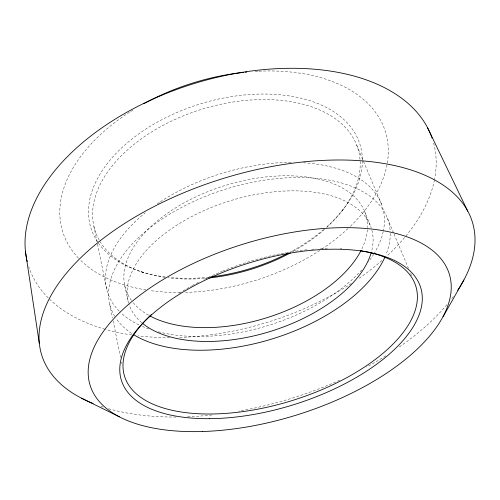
<?xml version="1.0" encoding="UTF-8"?>
<svg xmlns="http://www.w3.org/2000/svg" width="500" height="500" viewBox="0 0 500 500"><rect width="100%" height="100%" fill="white"/><g stroke="black" fill="none" stroke-linecap="round" stroke-linejoin="round"><path stroke-width="0.38" stroke-dasharray="2.5 1.88" d="M341.806 211.2L343.469 209.031M140.944 271.656L143.537 272.512M356.706 145.244L381.463 204.119M387.406 218.256L393.731 233.306M394.031 234.019L408.494 268.412M410.6 273.425L411.506 275.575M364.456 211.112L370.213 225.287M124.637 285.269L127.881 300.219M93.919 226.519L97.338 243.306M97.494 244.069L106.662 289.1M109.719 304.125L112.513 317.831M113.131 320.875L120.575 357.431M121.506 362L121.812 363.519M453.319 296.562A225.369 115.119 -17.2 0 1 450.662 300.056M446.912 304.681A225.369 115.119 -17.2 0 1 399.025 347.194M385.788 355.875A225.369 115.119 -17.2 0 1 366.45 367.081M339.706 380.219A225.369 115.119 -17.2 0 1 238.487 411.225M211.969 414.988A225.369 115.119 -17.2 0 1 186.619 416.825M176.056 417.044A225.369 115.119 -17.2 0 1 108.056 408.581M103.088 407.069A225.369 115.119 -17.2 0 1 100.994 406.381M99.162 239.95A137.662 83.731 -17.2 0 1 202.1 109.162A137.662 83.731 -17.2 0 1 360.05 159.969M360.138 161.35A137.662 83.731 -17.2 0 1 326.719 227.438M324.581 229.363A137.662 83.731 -17.2 0 1 292.587 251.706M208.606 278.006A137.662 83.731 -17.2 0 1 168.031 277.775M165.175 277.394A137.662 83.731 -17.2 0 1 100.206 241.737M303.469 162.769A143.919 79.525 -17.2 0 1 383.481 230.194M383.2 231.544A143.919 79.525 -17.2 0 1 374.038 253.631M373.675 254.231A143.919 79.525 -17.2 0 1 368.425 261.887M361.763 269.938A143.919 79.525 -17.2 0 1 157.963 331.712M148.744 328.906A143.919 79.525 -17.2 0 1 142.1 326.312M138.938 324.869A143.919 79.525 -17.2 0 1 120.756 312.7M119.206 311.188A143.919 79.525 -17.2 0 1 145.162 212.894M157.325 203.856A143.919 79.525 -17.2 0 1 159.794 202.194M160.419 201.781A143.919 79.525 -17.2 0 1 292.844 162.4M97.6 241.912A140.875 86.062 -17.2 0 1 199.919 104A140.875 86.062 -17.2 0 1 362.394 160.019M362.394 160.731A140.875 86.062 -17.2 0 1 325.844 227.619M323.606 229.562A140.875 86.062 -17.2 0 1 290.512 251.906M208.894 277.144A140.875 86.062 -17.2 0 1 169.688 277.462M165.269 276.956A140.875 86.062 -17.2 0 1 98 242.5M433.6 143.062A211.694 124.862 -17.2 0 1 434.644 178.975M434.5 179.731A211.694 124.862 -17.2 0 1 405.112 236.938M404.625 237.525A211.694 124.862 -17.2 0 1 386.881 256.062M381.881 260.556A211.694 124.862 -17.2 0 1 358.3 278.85M351.356 283.5A211.694 124.862 -17.2 0 1 178.731 337.488M169.731 337.638A211.694 124.862 -17.2 0 1 138.363 335.85M131.7 334.963A211.694 124.862 -17.2 0 1 105.838 329.475M105.106 329.269A211.694 124.862 -17.2 0 1 28.731 266.7M258.956 71.2A168.925 103.544 -17.2 0 1 387.125 164.194M386.994 164.887A168.925 103.544 -17.2 0 1 348.537 228.038M347.969 228.575A168.925 103.544 -17.2 0 1 322.344 248.756M319.812 250.431A168.925 103.544 -17.2 0 1 185.413 292.419M180.094 292.512A168.925 103.544 -17.2 0 1 149.85 290.544M145.981 289.95A168.925 103.544 -17.2 0 1 79.575 259.306M78.487 258.188A168.925 103.544 -17.2 0 1 130.075 111.888M130.712 111.487A168.925 103.544 -17.2 0 1 133.269 109.887M255.175 71.4A168.925 103.544 -17.2 0 1 258.2 71.237M114.763 316.375A145.425 78.412 -17.2 0 1 226.156 189A145.425 78.412 -17.2 0 1 390.188 231.213M390.262 233.438A145.425 78.412 -17.2 0 1 385.919 254.756M131.613 333.381A145.425 78.412 -17.2 0 1 115.962 318.256M179.275 293.263A152.431 72.706 -17.2 0 1 191.637 285.925M192.294 285.556A152.431 72.706 -17.2 0 1 199.713 281.613M204.375 279.275A152.431 72.706 -17.2 0 1 211.669 275.837M212.338 275.531A152.431 72.706 -17.2 0 1 221.906 271.406M222.6 271.125A152.431 72.706 -17.2 0 1 286.294 252.662M287.025 252.537A152.431 72.706 -17.2 0 1 308.512 249.619M311.512 249.35A152.431 72.706 -17.2 0 1 315.975 249.019M320.494 248.756A152.431 72.706 -17.2 0 1 327.488 248.531M340.331 248.688A152.431 72.706 -17.2 0 1 341.9 248.762M371.894 230.269A127 68.35 -17.2 0 1 371.312 252.312M141.744 322.688A127 68.35 -17.2 0 1 129.062 304.575M128.613 303.144A127 68.35 -17.2 0 1 229.838 200.881A127 68.35 -17.2 0 1 371.262 228.113M131.45 300.475A125.694 69.325 -17.2 0 1 225.094 185.512A125.694 69.325 -17.2 0 1 367.456 227.5M367.331 229.713A125.694 69.325 -17.2 0 1 361.325 250.006M148.588 315.212A125.694 69.325 -17.2 0 1 133.231 302.756"/><path stroke-width="0.75" d="M443.075 316.75L463.9 279.962M81.494 398.181L119.394 416.812M427.413 127.456L467.8 211.25M25.481 251.762L39.356 343.725M93.15 403.5A225.369 115.119 -17.2 0 1 90.363 248.9A225.369 115.119 -17.2 0 1 371.1 161.713A225.369 115.119 -17.2 0 1 457.719 290.281M366 251.725A152.431 72.706 -17.2 0 1 384.344 352.144A152.431 72.706 -17.2 0 1 180.106 411.819A152.431 72.706 -17.2 0 1 151.544 314.381M360.775 250.763A152.431 72.706 -17.2 0 1 365.269 251.581M287.95 253.263A140.875 86.062 -17.2 0 1 211.056 276.9M290.606 252.794A137.662 83.731 -17.2 0 1 209.312 277.931M384.769 257.444A145.425 78.412 -17.2 0 1 272.1 338.944A145.425 78.412 -17.2 0 1 133.456 334.562M27.256 261.606A211.694 124.862 -17.2 0 1 26.9 260.125M26.738 259.381A211.694 124.862 -17.2 0 1 196.675 82.794A211.694 124.862 -17.2 0 1 432.038 138.006M143.831 103.744A168.925 103.544 -17.2 0 1 243.706 72.375M245.244 72.213A168.925 103.544 -17.2 0 1 246.775 72.062M360.975 250.681A125.694 69.325 -17.2 0 1 266.188 317.931A125.694 69.325 -17.2 0 1 149.919 315.944M371.119 252.987A127 68.35 -17.2 0 1 269.812 331.606A127 68.35 -17.2 0 1 142.275 323.131M202.7 431.506A188.006 89.519 -17.2 0 0 449.369 274.275A188.006 89.519 -17.2 0 0 157.088 283.312A188.006 89.519 -17.2 0 0 202.7 431.506M209.731 418.681A156.662 74.287 -17.2 0 0 421.475 290.581A156.662 74.287 -17.2 0 0 181.919 292.706A156.662 74.287 -17.2 0 0 209.731 418.681"/></g></svg>
